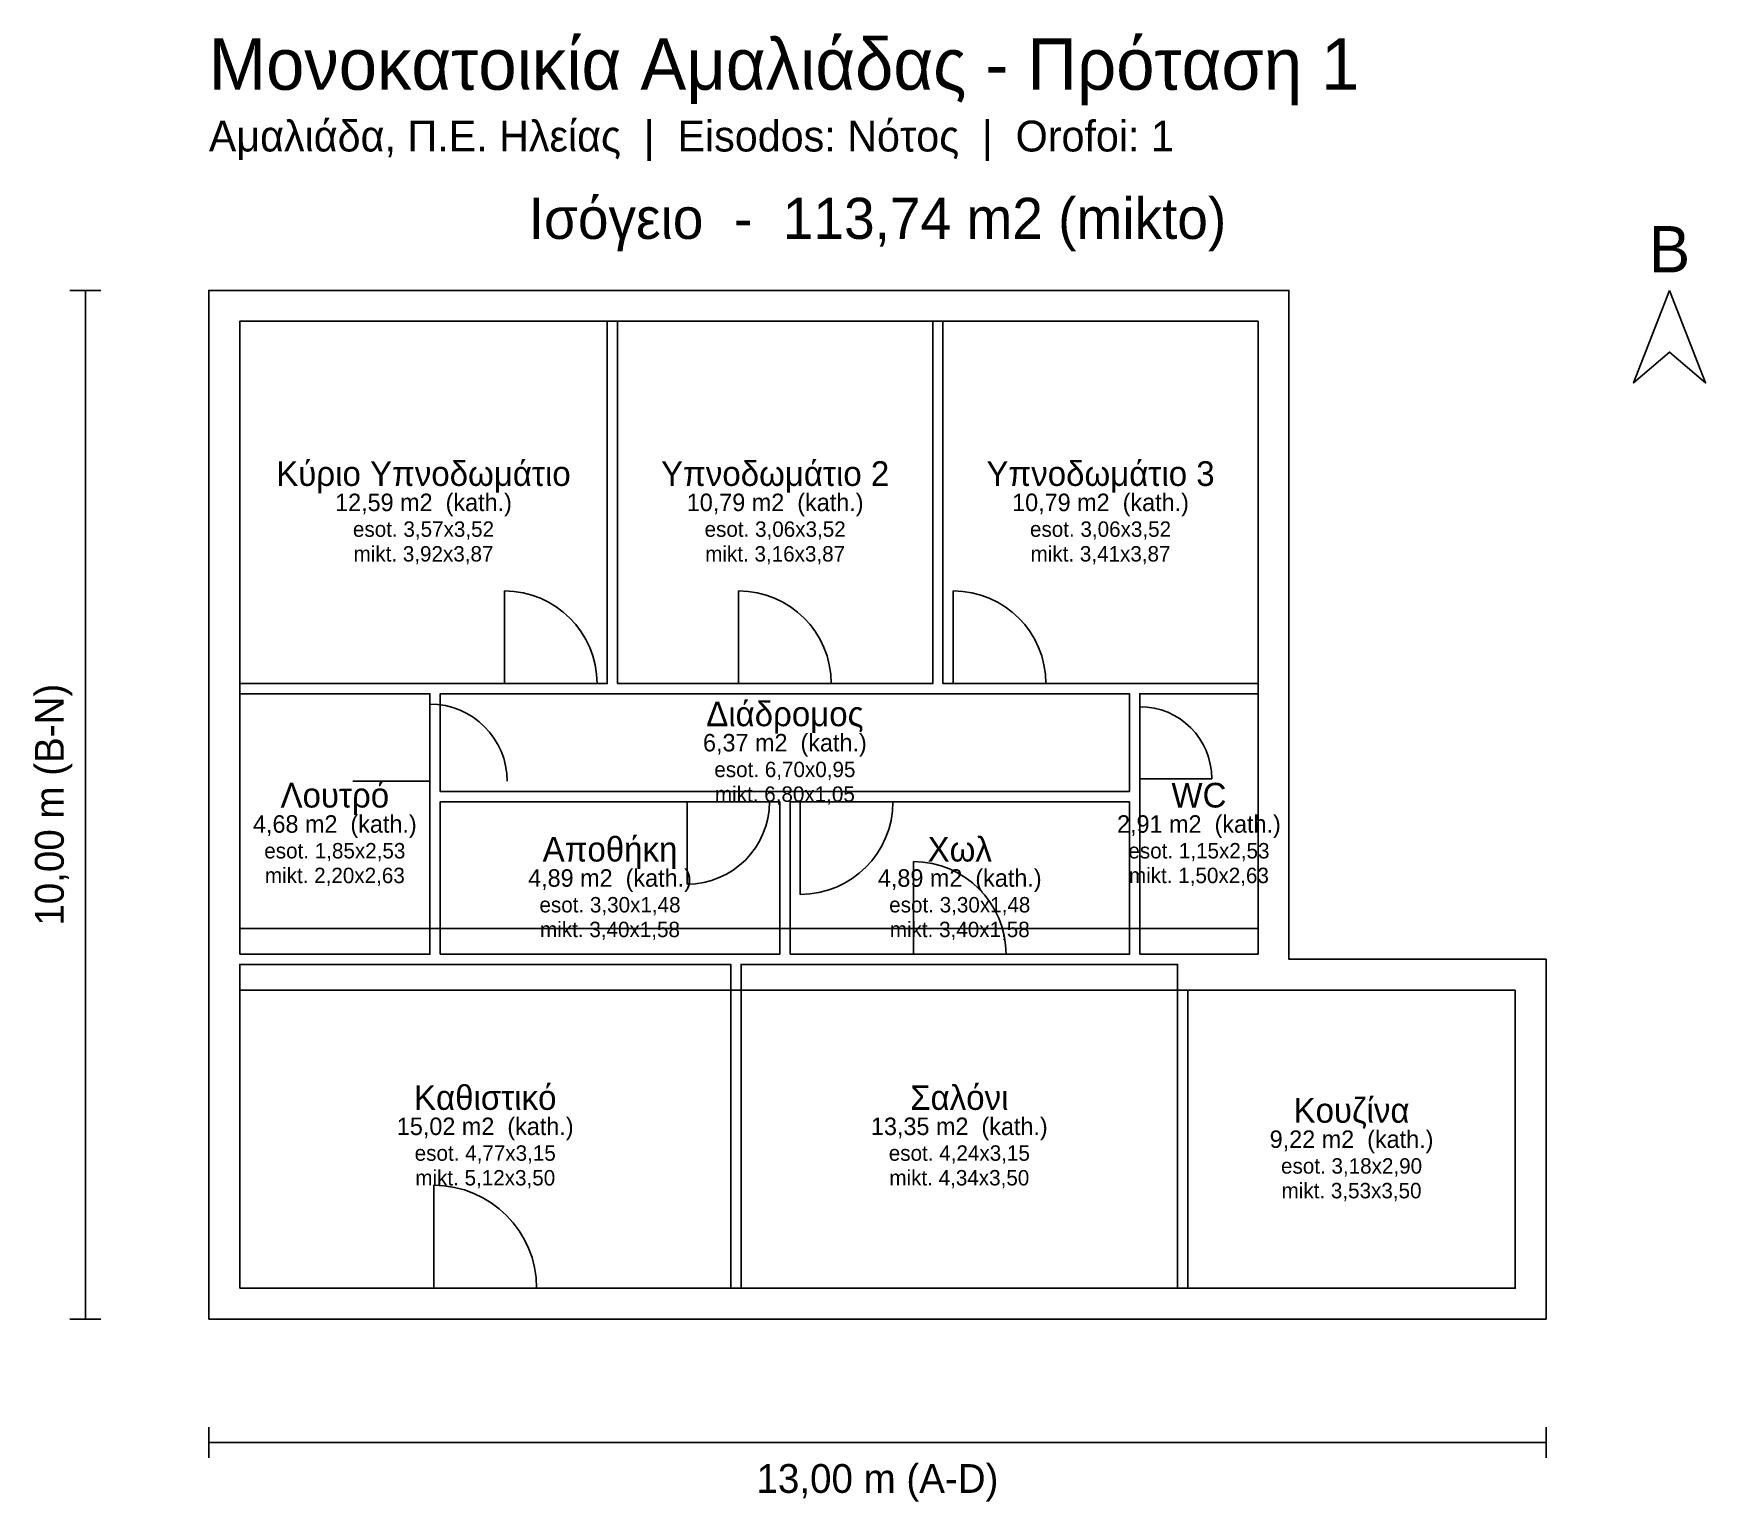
# Model space of a CAD drawing. Header units: metres. Extents: x -1.7 to 14.6, y -1.8 to 12.5.
import ezdxf
from ezdxf.enums import TextEntityAlignment as Align

# ---------------------------------------------------------------- set-up
doc = ezdxf.new("R2010")
doc.units = ezdxf.units.M
for name, color, linetype in [('DIMS', 4, 'CONTINUOUS'), ('NORTH', 2, 'CONTINUOUS'), ('OPENINGS', 1, 'CONTINUOUS'), ('OUTLINE', 7, 'CONTINUOUS'), ('ROOMS', 3, 'CONTINUOUS'), ('TEXT', 7, 'CONTINUOUS'), ('TITLE', 5, 'CONTINUOUS'), ('WALLS', 8, 'CONTINUOUS')]:
    doc.layers.add(name, color=color, linetype=linetype)

msp = doc.modelspace()

# ---------------------------------------------------------------- linework, layer by layer
at = {"layer": 'DIMS'}
for p, q in [((-1.05, 10), (-1.35, 10)), ((-1.2, 0), (-1.2, 10)), ((-1.05, 0), (-1.35, 0)), ((0, -1.05), (0, -1.35)), ((13, -1.05), (13, -1.35)), ((0, -1.2), (13, -1.2))]:
    msp.add_line(p, q, dxfattribs=at)
at = {"layer": 'NORTH'}
msp.add_lwpolyline([(14.2, 10), (13.85, 9.1), (14.2, 9.4), (14.55, 9.1)], close=True, dxfattribs=at)
at = {"layer": 'OPENINGS'}
for p, q in [((1.6368, 9.7), (2.5368, 9.7)), ((5.0553, 9.7), (5.9553, 9.7)), ((10.2, 7.489), (10.2, 8.389)), ((2.8737, 6.178), (2.8737, 7.078)), ((5.15, 6.178), (5.15, 7.078)), ((7.2368, 6.178), (7.2368, 7.078)), ((0.3, 4.3625), (0.3, 5.2625)), ((2.15, 5.228), (1.4, 5.228)), ((9.05, 5.253), (9.75, 5.253)), ((10.2, 4.3625), (10.2, 5.2625)), ((4.65, 5.028), (4.65, 4.228)), ((5.75, 5.028), (5.75, 4.128)), ((6.85, 3.547), (6.85, 4.447)), ((2.187, 0.3), (2.187, 1.3)), ((2.1504, 0.3), (3.2235, 0.3)), ((6.8187, 0.3), (7.7726, 0.3)), ((10.6587, 0.3), (11.5587, 0.3))]:
    msp.add_line(p, q, dxfattribs=at)
for centre, radius, start, end in [((2.8737, 6.178), 0.9, 0, 90), ((5.15, 6.178), 0.9, 0, 90), ((7.2368, 6.178), 0.9, 0, 90), ((2.15, 5.228), 0.75, 0, 90), ((9.05, 5.253), 0.7, 0, 90), ((4.65, 5.028), 0.8, 270, 360), ((5.75, 5.028), 0.9, 270, 360), ((6.85, 3.547), 0.9, 0, 90), ((2.187, 0.3), 1, 0, 90)]:
    msp.add_arc(centre, radius, start, end, dxfattribs=at)
at = {"layer": 'OUTLINE'}
msp.add_lwpolyline([(0, 0), (13, 0), (13, 3.497), (10.5, 3.497), (10.5, 10), (0, 10)], close=True, dxfattribs=at)
at = {"layer": 'ROOMS'}
for points in [[(0.3, 6.178), (3.8737, 6.178), (3.8737, 9.7), (0.3, 9.7)], [(3.9737, 6.178), (7.0368, 6.178), (7.0368, 9.7), (3.9737, 9.7)], [(7.1368, 6.178), (10.2, 6.178), (10.2, 9.7), (7.1368, 9.7)], [(0.3, 3.547), (2.15, 3.547), (2.15, 6.078), (0.3, 6.078)], [(2.25, 5.128), (8.95, 5.128), (8.95, 6.078), (2.25, 6.078)], [(9.05, 3.547), (10.2, 3.547), (10.2, 6.078), (9.05, 6.078)], [(2.25, 3.547), (5.55, 3.547), (5.55, 5.028), (2.25, 5.028)], [(5.65, 3.547), (8.95, 3.547), (8.95, 5.028), (5.65, 5.028)], [(0.3, 0.3), (5.0739, 0.3), (5.0739, 3.447), (0.3, 3.447)], [(5.1739, 0.3), (9.4174, 0.3), (9.4174, 3.447), (5.1739, 3.447)], [(9.5174, 0.3), (12.7, 0.3), (12.7, 3.197), (9.5174, 3.197)]]:
    msp.add_lwpolyline(points, close=True, dxfattribs=at)
at = {"layer": 'WALLS'}
for points in [[(0.3, 3.797), (10.2, 3.797), (10.2, 9.7), (0.3, 9.7)], [(0.3, 0.3), (12.7, 0.3), (12.7, 3.197), (0.3, 3.197)]]:
    msp.add_lwpolyline(points, close=True, dxfattribs=at)

# ---------------------------------------------------------------- texts
at = {"layer": 'DIMS'}
msp.add_text('10,00 m (B-N)', height=0.28, rotation=90, dxfattribs=at).set_placement((-1.55, 5), align=Align.MIDDLE_CENTER)
msp.add_text('13,00 m (A-D)', height=0.28, dxfattribs=at).set_placement((6.5, -1.55), align=Align.MIDDLE_CENTER)
at = {"layer": 'NORTH'}
msp.add_text('B', height=0.45, dxfattribs=at).set_placement((14.2, 10.4), align=Align.MIDDLE_CENTER)
at = {"layer": 'TEXT'}
for s, height, p in [('Κύριο Υπνοδωμάτιο', 0.24, (2.0868, 8.219)), ('Υπνοδωμάτιο 2', 0.24, (5.5053, 8.219)), ('Υπνοδωμάτιο 3', 0.24, (8.6684, 8.219)), ('12,59 m2  (kath.)', 0.17, (2.0868, 7.939)), ('10,79 m2  (kath.)', 0.17, (5.5053, 7.939)), ('10,79 m2  (kath.)', 0.17, (8.6684, 7.939)), ('esot. 3,57x3,52', 0.15, (2.0868, 7.679)), ('esot. 3,06x3,52', 0.15, (5.5053, 7.679)), ('esot. 3,06x3,52', 0.15, (8.6684, 7.679)), ('mikt. 3,92x3,87', 0.15, (2.0868, 7.439)), ('mikt. 3,16x3,87', 0.15, (5.5053, 7.439)), ('mikt. 3,41x3,87', 0.15, (8.6684, 7.439)), ('Διάδρομος', 0.24, (5.6, 5.883)), ('6,37 m2  (kath.)', 0.17, (5.6, 5.603)), ('esot. 6,70x0,95', 0.15, (5.6, 5.343)), ('Λουτρό', 0.24, (1.225, 5.0925)), ('WC', 0.24, (9.625, 5.0925)), ('mikt. 6,80x1,05', 0.15, (5.6, 5.103)), ('4,68 m2  (kath.)', 0.17, (1.225, 4.8125)), ('2,91 m2  (kath.)', 0.17, (9.625, 4.8125)), ('esot. 1,85x2,53', 0.15, (1.225, 4.5525)), ('Αποθήκη', 0.24, (3.9, 4.5675)), ('Χωλ', 0.24, (7.3, 4.5675)), ('esot. 1,15x2,53', 0.15, (9.625, 4.5525)), ('mikt. 2,20x2,63', 0.15, (1.225, 4.3125)), ('mikt. 1,50x2,63', 0.15, (9.625, 4.3125)), ('4,89 m2  (kath.)', 0.17, (3.9, 4.2875)), ('4,89 m2  (kath.)', 0.17, (7.3, 4.2875)), ('esot. 3,30x1,48', 0.15, (3.9, 4.0275)), ('esot. 3,30x1,48', 0.15, (7.3, 4.0275)), ('mikt. 3,40x1,58', 0.15, (3.9, 3.7875)), ('mikt. 3,40x1,58', 0.15, (7.3, 3.7875)), ('Καθιστικό', 0.24, (2.687, 2.1535)), ('Σαλόνι', 0.24, (7.2957, 2.1535)), ('Κουζίνα', 0.24, (11.1087, 2.0285)), ('15,02 m2  (kath.)', 0.17, (2.687, 1.8735)), ('13,35 m2  (kath.)', 0.17, (7.2957, 1.8735)), ('9,22 m2  (kath.)', 0.17, (11.1087, 1.7485)), ('esot. 4,77x3,15', 0.15, (2.687, 1.6135)), ('esot. 4,24x3,15', 0.15, (7.2957, 1.6135)), ('esot. 3,18x2,90', 0.15, (11.1087, 1.4885)), ('mikt. 5,12x3,50', 0.15, (2.687, 1.3735)), ('mikt. 4,34x3,50', 0.15, (7.2957, 1.3735)), ('mikt. 3,53x3,50', 0.15, (11.1087, 1.2485))]:
    msp.add_text(s, height=height, dxfattribs=at).set_placement(p, align=Align.MIDDLE_CENTER)
at = {"layer": 'TITLE'}
for s, height, p in [('Μονοκατοικία Αμαλιάδας - Πρόταση 1', 0.5, (0, 12.2)), ('Αμαλιάδα, Π.Ε. Ηλείας  |  Eisodos: Νότος  |  Orofoi: 1', 0.3, (0, 11.5))]:
    msp.add_text(s, height=height, dxfattribs=at).set_placement(p, align=Align.MIDDLE_LEFT)
msp.add_text('Ισόγειο  -  113,74 m2 (mikto)', height=0.4, dxfattribs=at).set_placement((6.5, 10.7), align=Align.MIDDLE_CENTER)

doc.saveas('drawing.dxf')
